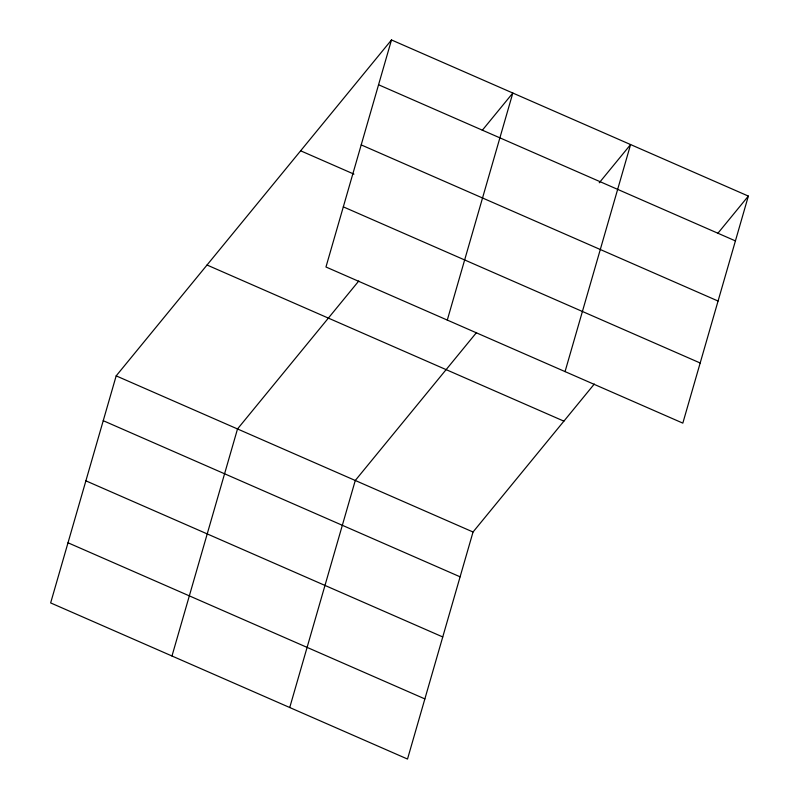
<?xml version="1.0" encoding="UTF-8"?>
<svg xmlns="http://www.w3.org/2000/svg" width="799" height="799" viewBox="0 0 799 799"><rect width="100%" height="100%" fill="white"/><g stroke="black" fill="none" stroke-linecap="round" stroke-linejoin="round"><path stroke-width="1.2" d="M391.49 39.95L325.962 266.996L682.825 423.13L748.353 196.085L391.49 39.95L116.175 375.87L50.647 602.915L407.51 759.05L473.038 532.004L594.316 384.029M171.975 656.009L237.513 428.953L358.791 280.978M289.737 707.524L355.275 480.479L476.554 332.504M447.29 320.079L512.828 93.034L482.276 130.307M565.053 371.605L630.591 144.559L599.26 182.781M717.812 233.348L748.353 196.085M378.556 84.764L735.42 240.898M361.198 144.899L718.061 301.033M300.644 150.801L353.937 174.122M343.32 206.861L700.174 362.996M207.031 265.018L563.894 421.153M116.175 375.87L473.038 532.004M103.241 420.693L460.104 576.818M85.883 480.828L442.746 636.953M68.005 542.781L424.868 698.915"/></g></svg>
